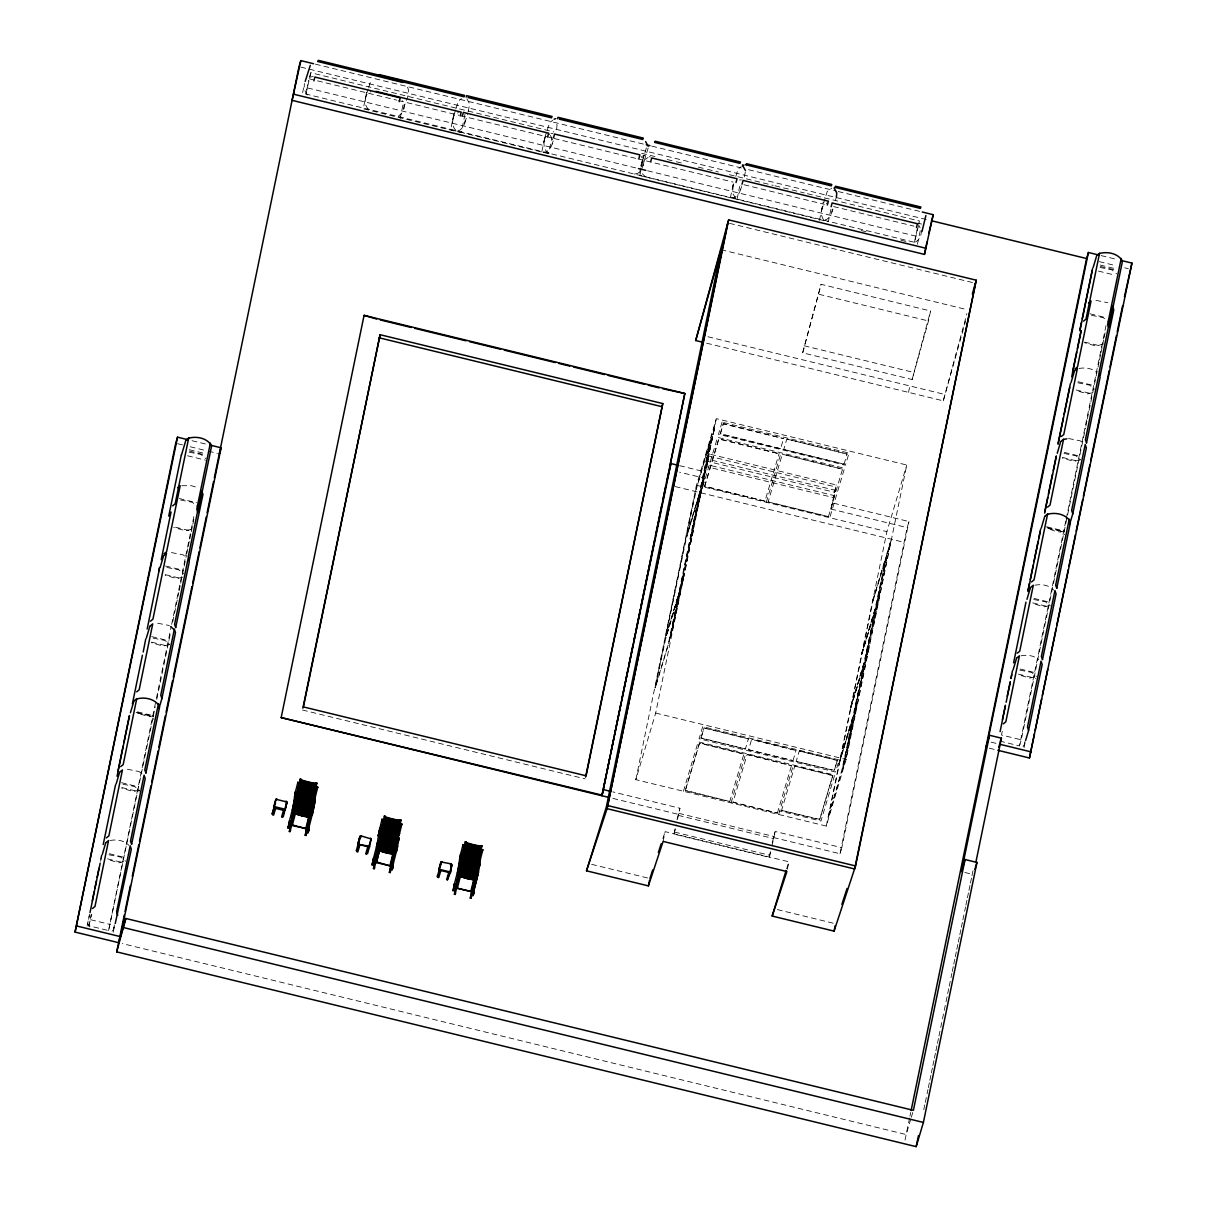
<?xml version="1.0" encoding="UTF-8"?>
<svg xmlns="http://www.w3.org/2000/svg" width="1207" height="1207" viewBox="0 0 1207 1207"><rect width="100%" height="100%" fill="white"/><g stroke="black" fill="none" stroke-linecap="round" stroke-linejoin="round"><path stroke-width="0.75" stroke-dasharray="5 3.75" d="M556.638 129.24L557.046 124.985L555.205 121.485M648.159 148.054L641.355 170.338M745.322 171.967L744.055 178.153M398.295 116.294L401.69 113.367L403.802 108.796L404.224 104.481L402.203 100.679M457.785 131.035C462.9 129.526 465.283 123.733 465.223 118.754M543.029 152.459C549.291 152.233 552.866 145.489 552.64 139.801L549.939 134.716M643.467 165.766L643.874 161.451L641.189 156.367M731.427 198.023C737.688 197.797 741.279 191.053 741.038 185.365M824.924 220.081C830.039 218.588 832.438 212.794 832.362 207.815M921.454 230.356C921.529 235.335 919.146 241.128 914.031 242.622M87.1 925.965L89.333 915.132M89.62 914.468L87.704 923.747L89.318 926.84M100.558 861.345L101.313 857.679M152.957 717.909L108.6 930.582L88.85 925.769L91.129 914.71M88.85 925.769L91.792 914.182M108.6 930.582L156.095 699.969M156.472 698.129L171.288 626.177M171.666 624.336L194.463 513.639M153.334 716.053L155.235 706.834M156.759 699.457L170.821 631.201M172.722 621.967L178.802 592.456M179.179 590.615L180.311 585.078M180.703 583.222L186.391 555.552M186.768 553.711L187.915 548.174M188.292 546.333L189.439 540.796M189.816 538.956L190.947 533.419M191.34 531.578L192.471 526.041M192.848 524.2L193.995 518.663M113.383 929.812L114.514 924.321M113.186 932.317L114.68 925.105M302.61 92.667L304.496 83.509M918.361 226.071L914.468 242.305L305.884 94.04L308.675 80.477M305.884 94.04L310.833 72.722L553.907 131.94M366.626 92.29L363.232 108.781L386.813 114.529M400.211 118.377L403.606 101.871M454.043 113.322L450.649 129.813L548.627 153.681L552.021 137.191M464.982 114.318L461.21 132.649L388.473 114.937M541.898 151.463L545.292 134.973M640.555 168.045L639.046 175.377L828.349 221.711L830.989 208.871M640.932 166.219L643.21 155.22L650.467 156.985M639.876 175.332L644.025 155.175M730.371 197.842L733.388 183.177M737.039 199.246L739.68 186.421M635.817 779.677L696.454 485.244L716.309 418.633L906.759 465.027L846.122 759.459L826.267 826.071L635.817 779.677L655.673 713.065L716.309 418.633M696.484 486.677L655.054 687.869L669.1 641.762L711.089 437.673M655.597 685.636L665.857 637.884L678.953 593.919L665.857 637.884M666.355 635.44L679.466 591.475L665.962 635.335L686.572 537.296L700.181 490.872L686.677 534.746L696.922 486.994L709.641 442.924M668.753 641.883L710.184 440.691L696.922 486.994M680.069 588.775L670.609 636.723L683.464 578.787L680.069 588.775L683.464 578.787M680.567 586.33L693.437 528.394L683.977 576.327L680.567 586.33L704.194 478.183L679.601 472.163M690.932 536.029L700.784 488.186L703.787 478.093L691.324 536.119L708.268 459.354L835.229 490.283L833.72 497.646L706.759 466.717L707.362 464.71L834.324 495.639L831.004 509.052L907.181 527.61L908.977 521.545L832.8 502.987M701.282 485.727L714.544 427.897L701.689 485.833L711.134 437.885L714.71 425.558M670.609 636.723L680.461 588.88M680.974 586.421L693.829 528.485M669.659 638.865L673.219 626.539L683.071 578.681M714.544 427.897L704.3 475.633M704.632 486.466L718.829 438.729L779.073 453.726L718.769 439.031L704.632 486.466L764.936 501.161L779.149 453.425M720.277 433.992L723.355 423.597L783.599 438.594L723.28 423.898L720.277 433.992L780.582 448.687L783.66 438.277M663.111 841.415L665.132 831.638L788.91 861.798L786.904 871.56M770.624 851.629L769.266 857.332L674.049 834.128L675.166 828.726M677.021 819.719L679.933 808.252L612.824 791.898M674.049 834.128L676.161 824.743M677.519 819.055L679.933 808.252M685.32 790.645L699.517 742.909L743.904 754.043L699.457 743.21L685.32 790.645L729.752 801.478L743.965 753.726M700.965 738.171L704.043 727.776L748.415 738.895L703.968 728.077L700.965 738.171L745.398 748.989L748.476 738.593M819.478 220.383L823.249 202.052M764.936 501.161L704.692 486.165M768.12 501.931L828.424 516.626L768.12 501.931L782.317 454.194L842.561 469.191L782.317 454.194M780.582 448.687L720.338 433.69M802.67 352.836L821.092 284.309L930.552 310.984L928.5 320.971L912.13 379.511L802.67 352.836L821.092 284.309M783.765 449.457L844.07 464.152L783.765 449.457L786.828 439.061L847.073 454.058L786.828 439.061M729.752 801.478L685.38 790.344M732.936 802.248L777.368 813.065L732.936 802.248L747.133 754.511L791.505 765.645L747.133 754.511M745.398 748.989L701.026 737.854M748.581 749.773L793.014 760.591L748.581 749.773L751.644 739.363L796.017 750.498L751.644 739.363M831.004 509.052L836.149 484.942L709.188 454.013L708.584 456.035L835.546 486.964M708.268 459.354L707.664 461.376L834.625 492.305L836.149 484.942M769.266 857.332L770.76 850.12M772.239 842.908L775.15 831.457L841.807 847.691L908.977 521.545M771.982 845.926L775.15 831.457M781.578 810.38L819.734 819.342L832.83 775.377L794.749 766.098L781.578 810.38L819.659 819.659L832.83 775.377M794.749 766.098L832.77 775.694M796.182 761.361L834.339 770.338L837.341 760.244L799.26 750.965L796.182 761.361L834.278 770.639L837.341 760.244M799.26 750.965L837.281 760.546M914.468 242.305L917.607 227.037M918.708 224.366L919.417 220.987L806.11 193.376M917.456 244.252L920.473 229.586M908.524 392.381L909.852 385.938M912.13 379.511L930.552 310.984M826.267 826.071L886.904 531.638L906.759 465.027M828.862 815.449L841.566 771.394L852.58 719.96L839.076 763.835L852.187 719.87M852.685 717.411L839.589 761.376L852.685 717.411L863.699 665.977L850.196 709.852L863.307 665.887M863.805 663.428L850.694 707.393L863.805 663.428L874.819 612.009L861.315 655.869L874.411 611.904M874.924 609.46L861.813 653.425L874.924 609.46L885.938 558.026L872.435 601.901L885.531 557.936M842.018 771.711L887.039 552.881L890.449 542.894L879.828 594.417L876.825 604.511L890.042 542.788M857.091 704.828L843.074 766.339L846.092 756.261L856.698 704.722L846.484 756.351L842.924 768.678L887.386 552.761L890.992 540.645M867.818 650.754L854.586 712.462C856.442 697.918 877.248 612.236 865.208 660.938M878.937 596.771L865.706 658.479C867.561 643.935 888.367 558.253 876.312 606.955M876.825 604.511L887.432 552.987L890.449 542.894M854.586 712.462L857.604 702.368L868.21 650.845M865.706 658.479L868.723 648.4L879.33 596.862M773.355 837.507L840.012 853.741L907.181 527.61M706.623 343.195L943.286 400.845L966.898 313.699M905.039 1140.072L909.595 1117.954M909.972 1116.113L910.727 1112.416M923.777 1109.776L924.909 1104.254M925.286 1102.398L927.957 1089.499M928.334 1087.658L929.465 1082.121M929.843 1080.28L930.989 1074.743M931.366 1072.902L932.513 1067.38M932.89 1065.54L934.022 1060.002M934.399 1058.162L935.546 1052.625M935.923 1050.784L937.07 1045.247M937.447 1043.406L938.578 1037.884M938.955 1036.028L947.314 995.473M947.691 993.633L948.838 988.095M949.215 986.255L951.87 973.355M952.248 971.514L953.394 965.977M953.771 964.137L954.903 958.599M955.295 956.759L956.427 951.237M956.804 949.381L957.951 943.859M958.328 942.018L959.459 936.481M959.852 934.64L960.983 929.103M961.36 927.263L962.507 921.726M962.884 919.885L965.54 906.985M965.917 905.144L967.063 899.607M967.441 897.767L968.572 892.229M968.949 890.389L970.096 884.867M970.473 883.011L971.62 877.489M971.997 875.648L973.129 870.111M1002.278 731.336L1001.508 735.018L1021.258 739.831L1067.229 516.611M999.713 741.083L1019.462 745.896L1065.811 520.821M1066.188 518.965L1106.08 325.256M1067.622 514.755L1085.47 428.047M1085.847 426.207L1086.994 420.67M1087.371 418.829L1097.631 369.01M1098.008 367.169L1099.155 361.632M1099.532 359.792L1100.678 354.255M1101.056 352.414L1102.187 346.877M1102.564 345.036L1103.711 339.499M1104.088 337.658L1105.235 332.121M1024.23 745.111L1024.984 741.46M1024.049 747.616L1025.165 742.214L1023.098 746.65M943.286 400.845L965.63 320.941M309.475 77.263L310.833 72.722M114.273 926.825L113.322 929.994L111.119 931.97M368.467 109.264C362.658 103.862 366.068 95.293 368.195 88.971M368.693 87.311L371.288 79.677M403.802 108.796C404.707 101.509 411.859 93.09 406.804 86.18M455.884 130.311C450.045 124.849 453.56 116.37 455.612 110.003M456.11 108.343L458.404 100.95L461.451 98.642M464.801 123.069L467.728 113.232M468.225 111.557L469.629 103.953L466.943 98.883M548.989 153.198C541.279 149.215 544.131 138.262 546.846 131.669M547.344 129.994L549.653 122.601L552.7 120.293M552.218 144.101L553.153 140.947M634.279 174.11L637.945 173.25L640.223 171.303M646.152 177.112L643.12 174.759L641.837 171.937M735.606 198.325L732.513 192.999L733.343 184.716M735.832 176.358L738.126 168.98L741.173 166.672M740.615 189.68L741.566 186.512M702.806 486.783L717.546 437.341L844.508 468.271L829.767 517.712M655.989 685.727L669.1 641.762M823.536 219.765C818.995 213.232 823.144 205.567 824.924 198.899M831.94 212.13L832.875 208.977M835.365 200.618L836.36 197.269M766.294 502.248L781.035 452.806M683.434 791.264L698.174 741.822L834.656 775.075L820.956 821.047L779.692 810.998M731.05 802.866L745.79 753.409M834.625 492.305L835.229 490.283M833.72 497.646L834.324 495.639M828.424 516.626L842.622 468.889M844.07 464.152L847.133 453.741M777.368 813.065L791.566 765.329M793.014 760.591L796.092 750.196M778.651 814.469L793.391 765.012M886.481 555.793L872.782 601.78L828.304 817.682L841.566 771.394M856.698 704.722L854.088 714.921M840.012 853.741L841.807 847.691M1019.462 745.896L1021.258 739.831M910.817 1118.98L906.17 1134.55L122.269 943.572M911.33 1117.244L913.397 1110.334M365.253 98.823L366.566 94.734L370.987 91.385M452.67 119.855L453.983 115.766L458.404 112.417M543.919 141.506L545.232 137.417L549.653 134.068M732.393 187.885L733.705 183.781M821.499 210.425L822.812 206.322L827.233 202.987M646.379 147.858L641.083 165.419L642.396 161.331L648.068 157.514M825.92 195.564L827.217 191.521L831.638 188.171M662.869 838.578L665.132 831.638M786.662 868.738L788.91 861.798M1103.258 344.01L1096.122 346.062L1084.52 342.697M309.988 77.112L313.367 76.539M191.279 529.33L185.259 530.748L173.672 527.384M182.74 577.172L176.735 578.591L165.133 575.226M1092.094 392.833L1087.582 393.904L1075.98 390.54M169.071 644.674L163.051 646.092L151.463 642.727M1079.918 459.973L1073.913 461.391L1062.311 458.026M153.787 715.676L149.276 716.732L137.673 713.367M1063.141 531.336L1060.138 532.046L1054.616 531.065L1048.536 528.681M139.303 790.102L133.298 791.536L121.696 788.156M1048.657 605.763L1044.161 606.834L1032.558 603.47M123.506 861.723L119.01 862.794L107.408 859.429M1034.369 677.021L1029.858 678.093L1018.255 674.728M181.774 485.697L191.596 485.757L196.907 487.402M1078.952 368.497C1084.806 367.366 1092.018 368.06 1096.499 372.299M1034.897 585.199C1041.309 583.916 1049.079 585.003 1053.651 590.057M1021.016 655.808C1026.855 654.677 1034.082 655.371 1038.548 659.61M110.154 840.494C116.566 839.227 124.321 840.313 128.908 845.353M550.92 133.615L553.032 133.509M739.393 179.979L741.505 179.873M1100.015 267.471L1111.828 269.795L1116.701 273.868M1091.475 315.314L1103.289 317.637L1108.162 321.711M1077.806 382.8L1089.619 385.139L1094.493 389.212M1064.031 453.455L1075.844 455.778L1080.718 459.867M1048.053 528.244L1059.867 530.582L1064.74 534.656M189.152 452.157L200.965 454.496L205.839 458.569M180.628 500L192.441 502.338L197.314 506.412M1033.75 599.502L1045.564 601.84L1050.437 605.914M166.943 567.501L178.757 569.825L183.63 573.898M1019.87 670.111L1031.668 672.45L1036.557 676.524M153.168 638.141L164.982 640.479L169.855 644.553M137.191 712.93L149.004 715.268L153.877 719.342M122.903 784.188L134.716 786.526L139.59 790.6M109.007 854.797L120.821 857.136L125.694 861.21M1095.941 300.377L1107.754 302.701M1068.497 438.518L1080.31 440.842L1082.724 442.954M171.424 552.565L183.238 554.888L185.637 557M157.634 623.204L169.448 625.543M127.369 769.251L139.182 771.59L141.596 773.702M315.449 64.182L644.432 144.327M651.75 146.107L741.309 167.924M748.612 169.704L836.345 191.083M838.171 191.521L920.413 211.557M1101.101 255.582L1115.615 259.113M300.845 67.124L929.571 220.293M1099.29 261.632L1115.63 265.615M1124.698 267.818L1128.334 268.708M641.626 153.304L656.246 156.865M667.215 159.535L674.517 161.316M676.342 161.768L681.834 163.096M698.28 167.109L705.582 168.889M707.423 169.327L718.376 171.998M729.345 174.683L773.204 185.365M775.03 185.803L804.269 192.924M1100.196 265.027L1116.354 268.965M1100.301 266.385L1115.947 270.187M917.984 223.204L921.605 224.08M309.037 78.772L396.756 100.151M398.582 100.588L458.886 115.284M460.712 115.721L636.164 158.464M637.99 158.917L733.026 182.061M743.995 184.731L824.396 204.33M833.539 206.548L913.955 226.147M1098.385 271.077L1114.544 275.015M307.694 87.99L636.647 168.12M647.616 170.791L916.264 236.24M861.21 230.552L868.467 232.317M900.995 240.253L906.563 241.596M729.556 223.34L973.506 282.77M1090.027 313.79L1105.672 317.607M721.107 249.728L966.852 309.611M1084.701 342.124L1102.082 346.364M819.04 294.297L928.5 320.971M1078.092 381.714L1093.738 385.531M1076.161 389.967L1091.807 393.769M804.134 345.76L913.578 372.42M707.951 336.753L944.613 394.402M1064.302 452.369L1079.963 456.171M1062.492 457.453L1078.138 461.27M1046.59 526.735L1063.986 530.959M1046.967 527.685L1064.363 531.91M679.647 465.691L705.839 472.058M696.454 485.244L886.904 531.638M675.241 486.572L904.149 542.335M699.668 493.331L686.572 537.296M1034.037 598.416L1049.683 602.233M1032.724 602.897L1048.385 606.714M192.049 440.721L206.578 444.251M177.55 443.678L182.996 445.006M190.253 446.771L206.578 450.754M208.389 451.192L217.471 453.394M189.333 449.713L205.492 453.651M189.439 451.071L205.084 454.888M187.538 455.778L205.492 460.139M1020.141 669.025L1035.802 672.827M1018.436 674.155L1035.832 678.394M179.164 498.491L196.56 502.731M175.573 527.233L191.234 531.05M991.113 742.154L997.917 743.814M989.318 748.204L996.107 749.864M165.495 565.977L182.876 570.217M165.299 574.653L180.959 578.47M655.673 713.065L846.122 759.459M151.705 636.632L169.101 640.872M151.629 642.154L167.275 645.956M302.504 710.018L585.199 778.877M964.831 872.465L971.635 874.124M678.877 813.352L774.109 836.542M612.839 798.4L678.123 814.303M678.289 815.374L773.506 838.563M674.653 832.106L769.87 855.31M137.477 711.843L153.123 715.66M136.119 712.371L153.5 716.611M591.656 864.348L648.084 878.092M777.338 909.58L833.765 923.325M121.439 782.679L138.835 786.919M121.877 787.583L139.273 791.822M109.294 853.711L124.94 857.528M107.574 858.856L123.235 862.658M90.661 919.719L110.41 924.532M307.468 94.991L304.375 89.665L304.255 84.55M918.768 225.287L920.111 227.821M722.058 422.194L718.452 434.309L845.413 465.238L849.019 453.123L722.058 422.194M702.685 726.674L699.079 738.79L835.561 772.042L839.167 759.927L702.685 726.674"/><path stroke-width="1.5" d="M306.171 832.709L310.667 813.971M312.553 801.886L313.699 799.668L311.3 811.376M314.152 802.278L315.283 800.045L312.975 811.391M390.646 868.331L391.506 866.626L393.09 867.018L391.928 870.096L393.271 863.397M397.963 840.645L398.144 839.438M117.743 915.178L116.611 911.768L130.205 845.805L131.322 849.23L115.253 923.491M161.904 698.521L160.787 695.096L174.366 629.149L175.483 632.574L161.904 698.521L158.932 708.509M197.888 512.537L196.771 509.113L210.35 443.165L211.481 446.59L198.265 510.697M1028.59 730.476L1027.474 727.067L1041.053 661.119L1042.184 664.529L1028.59 730.476L1025.618 740.464M1072.767 513.82L1071.635 510.41L1085.214 444.448L1086.345 447.872L1072.767 513.82L1069.779 523.808M313.141 810.682L314.936 801.433M295.459 795.368L293.06 806.925M461.738 859.716L461.512 861.36M312.251 803.017L313.352 801.041L313.111 802.7M836.36 197.269L836.768 193.014L834.082 187.93M925.875 215.555L921.982 231.518M291.641 824.713L306.578 828.953L309.686 816.596L308.886 816.4L305.778 828.756L306.623 828.53L291.445 825.437M292.366 825.06L295.368 813.533L294.629 812.93M308.886 816.4L309.686 816.596A51.524 51.403 53.1 0 1 296.394 813.684M375.588 862.432L390.691 865.962L389.921 865.751L393.029 853.394L393.829 853.59L390.691 866.098L375.769 861.707M376.448 862.477L379.556 850.105L378.772 849.924L375.664 862.281L376.448 862.477L379.556 850.105M389.921 865.751L390.766 865.525M393.029 853.394L393.829 853.59A51.524 51.403 53.1 0 1 378.711 849.969L379.511 850.528M471.696 891.46L474.728 879.299A51.524 51.403 53.1 0 1 459.611 875.648L460.41 876.252L459.671 875.633L456.684 887.432M456.502 888.156L471.62 891.656L456.533 888.02L457.362 888.186L460.471 875.829M474.607 879.179A51.524 51.403 53.1 0 1 459.535 875.497L459.565 874.698A51.524 51.403 53.1 0 0 474.668 878.424L473.883 879.526L474.683 879.722M299.381 783.373L297.888 782.362L299.381 783.373L296.635 794.07M316.038 787.432L317.728 787.19L316.038 787.432L313.277 798.249M383.524 820.368L382.031 819.357L383.524 820.368L380.145 834.112M400.196 824.426L401.871 824.185L400.196 824.426L397.722 833.946M464.439 846.077L462.945 845.081L464.439 846.077L461.436 857.649M481.095 850.135L482.785 849.909L481.095 850.135L478.575 859.837M380.839 833.237L380.597 835.636M294.417 796.726L295.413 795.247M392.335 867.999L393.09 867.018M471.65 893.331L472.405 892.35L473.989 892.727L472.827 895.805L474.064 889.846M289.484 820.76L287.915 828.274L289.107 825.181L290.691 825.573L289.529 828.651L290.419 823.883M306.608 830.627L307.347 829.631L308.947 830.024L307.785 833.102L309.052 826.946M308.192 831.004L308.947 830.024M374.079 863.563L374.834 862.567L373.25 862.175L372.39 863.85L373.355 859.112M390.495 868.497L390.314 869.704L391.506 866.626M396.786 838.277L397.42 835.244M453.41 888.895L454.149 887.899L455.748 888.292L454.586 891.369L459.052 872.631M459.475 859.444L460.471 857.951L458.117 869.644M454.994 889.272L455.748 888.292M296.454 798.642L296.439 797.48M379.013 835.259L379.239 833.599L378.123 835.817L382.031 819.357M398.853 840.087L398.838 838.91M478.168 865.419L478.153 864.242M479.752 865.811L479.752 864.634M124.306 915.012L116.717 951.885L916.173 1146.65L923.4 1122.435L976.946 862.432L965.042 859.52L913.397 1110.334L125.83 918.467L118.603 942.682L75.06 932.076L175.724 443.225L177.535 437.175L188.428 439.831M75.06 932.076L177.535 437.175M168.739 516.098L181.367 454.783M158.721 571.152L159.46 567.546M161.24 559.671L171.047 512.04M117.894 771.469L123.084 746.213M123.838 742.607L129.405 715.555M147.179 628.998L159.535 568.316M117.049 776.267L129.496 715.811M103.229 844.538L115.48 785.018M132.378 703.892L142.411 655.205M143.211 652.006L145.745 638.971M92.305 900.709L94.161 891.701M94.9 888.096L96.394 880.869M97.133 877.263L98.989 868.255M100.845 859.233L101.584 855.627M89.997 912.643L100.181 863.171M125.06 911.33L130.386 885.5M132.287 876.282L138.745 844.915M139.499 841.234L150.905 785.893M151.66 782.196L158.117 750.845M158.871 747.148L165.344 715.796M166.098 712.1L172.556 680.733M173.31 677.052L191.928 586.662M192.698 582.966L199.155 551.614M199.909 547.918L206.367 516.566M207.121 512.869L213.579 481.518M214.348 477.821L299.019 66.672L300.83 60.622L313.624 63.73M210.199 445.142L221.092 447.782L120.413 936.632L76.856 926.025M922.239 212.01L933.207 214.68L924.471 254.405L292.094 100.347L300.83 60.622M116.717 951.885L125.83 918.467M281.171 717.607L364.076 315.344L684.852 393.497L602.127 795.157L281.171 717.607L609.203 797.51M275.603 808.388L273.657 814.951L272.857 814.755L272.194 813.94L274.276 806.774M283.539 810.319L281.593 816.883L282.378 817.079L283.298 816.656L286.994 801.976L275.89 799.275L274.14 807.392L274.819 808.192L284.339 810.516L285.38 809.475M302.882 708.177L380.084 334.701L662.779 403.576L586.119 775.799L303.425 706.925L380.084 334.701M285.637 808.252L286.768 802.73M289.348 831.502L290.419 830.793L289.348 831.502L294.282 807.589M296.545 796.545L300.226 779.073L301.026 779.269L290.148 831.698M289.62 830.597L300.226 779.073M305.22 835.365L306.291 834.656L305.22 835.365L310.154 811.451M305.492 834.459L316.098 782.936L316.898 783.132L306.02 835.561M314.258 801.569L314.997 798.023L314.635 799.381M359.746 845.383L357.8 851.946L356.457 850.332M356.337 850.935L360.033 836.27L360.953 835.847L371.137 838.971L369.402 847.088L358.298 844.387L359.807 837.024L361.527 836.798M367.682 847.314L365.736 853.877L367.577 853.032M373.491 868.497L384.384 816.068L385.169 816.264L374.291 868.693L373.491 868.497L374.562 867.788L374.291 868.693M380.854 834.776L378.953 843.572M389.363 872.359L400.241 819.93L401.041 820.126L390.163 872.555L389.363 872.359L390.434 871.65L390.163 872.555M390.751 867.622L391.355 864.695M440.661 871.107L438.699 877.655L437.372 876.041M448.597 873.038L446.635 879.601L447.435 879.782L450.528 872.058L451.388 863.88L440.947 861.979L439.197 870.096L450.302 872.812L451.825 865.449L450.362 864.453M449.864 872.012L452.052 864.695M454.405 894.221L465.283 841.792L466.083 841.973L455.19 894.417L454.405 894.221L455.461 893.497L455.19 894.417M470.277 898.083L481.155 845.654L481.955 845.851L471.062 898.28L470.277 898.083L471.333 897.374L471.062 898.28M472.028 891.158L471.228 895.428L472.405 892.35M477.459 864.77L478.319 860.968M479.315 864.272L480.009 860.908M585.576 777.036L662.779 403.576M695.7 340.54L728.651 219.87L976.222 280.19L855.552 865.947L834.067 931.125L772.178 916.053L786.904 871.56L663.111 841.415L648.385 885.893L586.496 870.82L606.336 807L721.107 249.728L695.7 340.54L702.972 342.305M602.715 792.064L601.946 795.745L670.926 463.563L677.912 465.253M603.47 788.382L606.502 773.642M607.272 769.945L609.927 757.061M610.682 753.364L613.714 738.624M614.469 734.942L620.926 703.621M621.68 699.924L628.138 668.603M628.892 664.921L633.072 644.644M633.826 640.962L635.35 633.6M636.104 629.903L640.283 609.641M641.038 605.959L647.495 574.623M648.25 570.941L654.707 539.62M655.461 535.923L661.919 504.601M662.673 500.92L665.706 486.18M666.46 482.498L670.926 463.563M669.885 465.932L684.686 394.025M727.746 222.903L607.061 808.66L586.496 870.82M976.222 280.19L854.647 868.98L607.061 808.66L728.651 219.87M648.385 885.893L649.517 880.371M772.178 916.053L786.089 870.473M924.471 254.405L927.021 242.004M928.847 233.132L933.207 214.68M834.067 931.125L835.214 925.603M911.104 1110.576L1086.587 258.539L1088.397 252.489L1099.275 255.13M987.718 741.324L1088.397 252.489M975.995 861.632L1001.418 738.171L989.514 735.274L961.436 871.635L965.042 859.52M1079.963 329.602L1081.457 322.39M1082.196 318.784L1092.591 268.286M1079.873 330.793L1092.29 270.459M1072.54 372.043L1076.629 352.203M1077.368 348.597L1081.095 330.552M1058.132 443.135L1063.337 417.894M1064.076 414.288L1070.383 383.63M1071.71 376.81L1081.14 331.005M1028.002 590.374L1029.496 583.162M1030.235 579.556L1033.207 565.132M1033.946 561.527L1038.035 541.687M1038.774 538.081L1040.63 529.058M1058.041 444.297L1069.734 387.507M1027.911 591.566L1040.328 531.231M1013.608 662.824L1025.965 602.127M1044.719 511.979L1047.691 497.556M1048.43 493.95L1052.519 474.11M1053.258 470.504L1056.231 456.08M1044.643 513.111L1056.336 456.321M1002.413 719.628L1005.386 705.205M1007.242 696.183L1010.214 681.759M1010.953 678.153L1012.447 670.926M1000.09 731.608L1005.386 705.959M1006.14 702.293L1010.289 682.136M1011.044 678.47L1011.798 674.819M916.173 1146.65L918.452 1135.591M1109.127 326.011L1122.329 261.889L1121.212 258.464L1107.619 324.427L1108.66 327.293M997.812 750.286L1029.465 757.996L1034.399 734.007M1035.168 730.326L1041.626 698.959M1042.38 695.277L1047.706 669.447M1049.607 660.229L1056.065 628.862M1056.819 625.166L1068.21 569.84M1068.98 566.143L1075.437 534.776M1076.191 531.095L1082.649 499.728M1083.418 496.047L1089.876 464.68M1090.63 460.999L1109.248 370.609M1110.002 366.913L1116.46 335.561M1117.229 331.865L1122.54 306.05M1124.441 296.816L1131.94 263.096L1121.062 260.44M1029.465 757.996L1131.94 263.096M295.262 804.782L294.553 807.694M377.821 841.4L377.112 844.297M379.405 841.777L379.028 843.225M460.32 867.501L459.867 869.296M311.919 808.871L311.391 811.013M397.661 846.243L397.043 848.762M476.976 871.575L476.448 873.717M478.56 871.967L477.851 874.849M294.795 794.553L295.277 792.682M295.111 793.361L293.301 805.838M288.729 823.989L289.046 822.812M306.985 828.44L307.302 827.248M308.57 828.832L308.886 827.64M377.444 842.833L379.254 830.356M380.522 831.925L380.884 830.582M374.457 861.376L374.819 860.018M399.004 835.636L399.215 834.671M392.713 865.826L393.241 863.774M459.852 857.257L462.945 845.081M453.787 886.707L454.013 885.682M455.371 887.1L455.793 885.229M479.677 862.1L480.13 860.395M395.7 847.284L397.254 838.533M397.284 847.676L399.155 837.567M294.81 806.578L296.696 796.243M374.789 860.184L373.642 865.645L374.834 862.567M473.944 890.359L473.129 894.432L473.989 892.727M460.214 855.914L457.86 870.911M293.135 806.548L293.392 805.703M313.216 810.576L312.885 811.768M377.293 843.542L377.535 842.697M379.134 843.089L378.787 844.312M375.618 862.296L376.509 862.054M395.534 848.008L395.775 847.178M397.118 848.385L397.375 847.57M459.776 869.659L461.753 858.962M471.605 891.686L470.881 891.053L473.944 879.118M478.032 874.109L480.054 863.292M398.944 835.621L399.336 833.946M472.39 889.8L472.525 889.001M295.021 793.512L295.549 791.309M374.683 860.335L378.425 845.82M379.013 843.572L378.545 845.579M476.358 874.094L478.772 862.402L477.625 864.619M473.853 890.51L474.17 889.121M306.201 832.709L307.347 829.631M373.431 858.569L372.058 865.223L373.25 862.175M454.27 884.837L452.972 890.947L454.149 887.899M293.18 806.683L292.697 808.705M314.921 798.068L315.389 796.152M312.658 813.02L313.005 811.526M377.323 843.678L376.961 845.202M395.564 848.144L395.217 849.622M397.148 848.521L396.862 849.517M459.807 869.779L459.46 871.303M478.063 874.245L477.761 875.226M293.06 807.196L292.818 808.207M311.3 811.632L311.074 812.628M476.358 874.351L475.996 875.844M480.039 860.516L482.785 849.909M308.992 826.961L309.324 825.588M399.2 834.505L399.396 833.675M454.209 884.837L454.405 884.007M477.821 875.241L477.58 876.222M294.523 808.087L294.282 809.097M309.973 816.445A51.524 51.403 53.1 0 1 294.885 812.779L293.573 811.391L295.006 812.884L293.844 814.212L294.417 811.798A51.524 51.403 53.1 0 0 309.43 815.328L310.863 816.747L310.501 818.271L309.445 815.253L309.384 816.098M294.568 812.975L294.599 812.175A51.524 51.403 53.1 0 0 309.611 815.706L309.565 816.46A51.524 51.403 53.1 0 1 296.303 813.503M309.943 816.4L309.897 817.154A51.524 51.403 53.1 0 1 294.825 813.488L294.78 812.537A51.524 51.403 53.1 0 0 309.792 816.083L309.746 816.837A51.524 51.403 53.1 0 1 294.659 813.156M379.149 849.879L377.987 851.207L377.716 848.385L378.515 848.581A51.524 51.403 53.1 0 0 393.573 852.323L395.021 853.741L394.644 855.265L394.085 853.394A51.524 51.403 53.1 0 1 379.043 849.773L378.349 849.683M378.787 850.105L378.772 849.215A51.524 51.403 53.1 0 0 393.814 852.836L393.708 853.455A51.524 51.403 53.1 0 1 378.636 849.788L378.651 848.989A51.524 51.403 53.1 0 0 393.754 852.7M393.437 852.896L395.021 853.741M393.889 853.832L393.904 853.032M475 879.118A51.524 51.403 53.1 0 1 459.927 875.437L459.686 877.127L458.886 876.931L458.63 874.109L459.429 874.306A51.524 51.403 53.1 0 0 474.487 878.047L474.336 878.621M459.746 875.075L459.716 875.875A51.524 51.403 53.1 0 0 474.789 879.541L474.834 878.787M475.558 880.989L475.92 879.465L474.502 877.972L475.558 880.989L474.97 879.767A51.524 51.403 53.1 0 1 459.807 876.056M315.163 797.329L317.728 787.19M312.628 812.899L312.175 814.921M391.656 863.382L394.81 850.965M395.096 850.12L397.857 836.677L396.726 838.895M396.771 849.894L396.56 850.995M454.315 884.656L454.541 883.479M472.556 889.106L474.879 880.19M476.086 875.226L475.649 877.248M376.931 845.066L376.478 847.103M457.845 870.775L457.393 872.827M294.101 809.565L289.831 827.278L290.691 825.573M393.286 863.593L396.5 850.995M474.185 889.318L477.489 876.357M292.697 808.449L289.378 821.424M294.161 809.58L294.282 808.826M310.938 812.884L310.591 814.544M312.538 813.277L312.296 814.469M376.84 845.443L373.521 858.418M395.081 849.879L394.734 851.538M396.681 850.271L396.318 851.916M457.74 871.152L454.435 884.143M459.339 871.545L458.977 873.219M296.997 792.546L297.133 791.701M290.932 821.982L291.068 821.137M379.541 829.149L379.692 828.304M373.491 858.584L373.627 857.755M399.381 833.977L399.532 833.147M393.316 863.427L393.467 862.583M460.455 854.873L460.606 854.028M480.295 859.701L480.446 858.856M474.23 889.137L477.399 876.72M291.581 824.849L294.568 813.337M310.712 814.076L310.848 813.262M394.855 851.071L394.991 850.256M475.754 876.795L475.905 875.965M295.443 791.988L297.888 782.362M292.607 808.811L292.335 810.108M294.025 810.063L294.191 809.203M309.218 826.267L312.251 814.363M378.334 846.198L377.55 849.185M399.426 833.811L401.871 824.185M459.082 872.782L459.248 871.922M292.471 815.781L293.407 812.19M375.226 858.132L376.162 854.556M462.19 854.42L463.126 850.829M475.03 879.586L475.724 876.689M313.895 80.869L314.906 77.067L400.211 97.858L399.215 101.66M460.214 115.932L461.21 112.13L375.89 91.355M462.311 116.189L463.322 112.387L548.627 133.162L547.631 136.964M553.56 137.839L554.556 134.037L639.876 154.828L638.88 158.63M650.709 161.753L651.72 157.951L737.039 178.742L736.029 182.544M742.033 184.203L743.044 180.401L828.364 201.192L827.353 204.994M831.125 206.744L832.136 202.957L917.456 223.733L916.445 227.535M972.344 293.98L975.316 283.223M181.472 455.039L185.848 440.344M160.169 567.32L163.639 555.673M305.205 81.382L310.29 65.389M146.379 637.975L149.864 626.327M130.416 712.764L133.886 701.116M116.113 784.022L119.584 772.374M219.282 453.847L221.092 447.782M102.218 854.631L105.688 842.984M364.076 315.344L376.659 319.055M275.89 799.275L273.582 807.196L275.603 802.881M272.194 813.94L274.366 806.623L285.486 809.339M276.584 799.607L276.81 798.853M272.857 814.755L275.045 807.438M286.331 801.176L285.305 801.735M282.378 817.079L284.565 809.761M285.305 807.649L286.994 801.976M285.667 806.623L286.647 803.349M301.026 779.269L299.955 779.978M299.396 787.13L299.306 787.477A54.888 35.275 11.6 0 0 314.378 791.143L314.484 790.796M300.815 780.114A54.888 35.275 11.6 0 0 315.887 783.781L316.098 782.936M316.898 783.132L315.827 783.841M360.033 836.27L357.725 844.191L360.244 838.246M360.727 836.602L360.953 835.847M357 851.75L359.188 844.432L358.509 843.618M370.474 838.171L370.911 839.725M366.521 854.073L371.137 838.971M367.441 853.651L369.629 846.333L359.188 844.432M384.384 816.068L384.897 817.169A54.888 35.275 11.6 0 0 400.045 820.775L401.041 820.126M384.897 817.169L385.169 816.264M382.031 831.487L381.925 831.819A54.888 35.275 11.6 0 0 397.012 835.5L397.103 835.153M400.241 819.93L400.136 820.443A54.888 35.275 11.6 0 1 385.063 816.762M440.947 861.979L438.639 869.915L441.143 863.956M437.251 876.659L439.423 869.342L450.528 872.058M441.641 862.326L441.868 861.557M437.915 877.474L440.087 870.156M451.162 864.634L451.388 863.88M447.435 879.782L449.608 872.465M465.283 841.792L465.811 842.893A54.888 35.275 11.6 0 0 480.944 846.499M466.083 841.973L465.977 842.486A54.888 35.275 11.6 0 0 481.05 846.152M463.956 852.293L463.85 852.64A54.888 35.275 11.6 0 0 478.923 856.306L479.028 855.974M463.473 854.481L463.563 854.134A54.888 35.275 11.6 0 0 478.651 857.815L478.545 858.147A54.888 35.275 11.6 0 1 463.473 854.481M459.912 871.922L459.807 872.269A54.888 35.275 11.6 0 0 474.879 875.935L474.985 875.603M481.155 845.654L480.884 846.56L481.955 845.851M684.852 393.497L662.809 388.76M1093.225 267.29L1096.71 255.643M1071.016 382.634L1074.486 370.987M1057.241 453.274L1060.712 441.626M1041.264 528.062L1044.734 516.415M1026.976 599.321L1030.446 587.673M985.908 747.374L989.514 735.274M1013.08 669.93L1016.55 658.283M998.717 747.254L999.622 744.221L1031.276 751.931M1000.075 742.712L1001.418 738.171M974.879 869.342L976.946 862.432M466.204 97.043L466.762 95.655L552.082 116.445L551.524 117.833L468.014 97.495M557.453 118.708L558.011 117.32L643.331 138.096L642.773 139.484L559.263 119.146M649.909 878.53L652.715 869.855M658.358 852.474L661.18 843.799M841.883 904.36L847.042 888.488M378.862 75.785L379.345 74.623L464.665 95.413L464.107 96.801L389.68 78.666M288.262 826.901L289.107 825.181M313.85 803.651L314.967 801.493M186.225 439.906L188.714 437.9L175.136 503.847L172.646 505.854M177.685 487.749L180.175 485.742L166.596 551.69L164.107 553.696M164.016 555.235L166.506 553.228L152.927 619.191L150.437 621.198M150.241 625.89L152.731 623.883L139.152 689.831L136.663 691.837M134.264 700.679L136.753 698.672L123.174 764.619L120.685 766.626M119.961 771.937L122.45 769.93L108.871 835.878L106.382 837.899M106.08 842.546L108.57 840.54L94.976 906.487L92.486 908.509M1097.088 255.205L1099.577 253.198L1085.983 319.146L1083.509 321.168M1088.548 303.048L1091.037 301.041L1077.459 366.988L1074.969 369.01M1074.879 370.549L1077.368 368.542L1063.774 434.49L1061.3 436.496M1061.104 441.189L1063.578 439.182L1049.999 505.145L1047.51 507.151M1045.126 515.993L1047.616 513.971L1034.022 579.933L1031.532 581.94M1030.823 587.251L1033.313 585.229L1019.734 651.192L1017.245 653.198M1016.928 657.86L1019.417 655.839L1005.838 721.801L1003.349 723.808M555.627 118.603L554.073 119.267M744.1 164.982L742.546 165.631M1099.502 253.485C1106.97 251.524 1115.947 252.927 1121.122 259.067M188.654 438.171C196.122 436.225 205.084 437.613 210.259 443.769M1063.518 439.469L1066.837 438.835M1047.54 514.257C1055.009 512.296 1063.986 513.699 1069.146 519.84M136.678 698.944C144.146 696.997 153.123 698.385 158.298 704.541M646.258 144.78L649.924 145.67M931.412 220.73L1086.587 258.539M638.473 168.573L645.79 170.353M293.889 94.282L926.282 248.34M380.296 319.946L411.285 327.489M414.921 328.379L465.962 340.812M469.598 341.702L500.588 349.245M504.239 350.136L555.265 362.568M558.916 363.458L569.855 366.113M573.491 367.003L604.481 374.562M608.117 375.437L644.583 384.324M648.219 385.214L659.158 387.869M379.164 337.794L661.858 406.668M603.756 789.695L611.014 791.46M607.966 805.627L855.552 865.947M310.078 816.551L310.863 816.747M309.083 816.777L310.501 818.271M288.79 826.523L290.374 826.916M307.046 830.974L308.63 831.367M459.263 875.407L460.048 875.603L459.429 874.306L459.354 875.135A51.524 51.403 53.1 0 0 474.426 878.802M475.92 879.465L475.136 879.269A51.524 51.403 53.1 0 1 459.942 875.482M372.933 863.518L374.517 863.91M391.189 867.969L392.773 868.361M453.847 889.242L455.431 889.634M472.103 893.693L473.687 894.07M123.929 927.67L923.4 1122.435M170.655 626.599L174.276 629.752M742.411 165.072L745.458 170.549M645.609 141.566L648.159 146.288M458.298 875.709L458.886 876.931M394.644 855.265L394.055 854.043A51.524 51.403 53.1 0 1 378.968 850.482L378.953 849.577A51.524 51.403 53.1 0 0 394.025 853.258M377.384 849.984L377.987 851.207M294.961 812.914L294.206 812.236A51.524 51.403 53.1 0 0 309.294 815.902M293.241 812.99L293.844 814.212M393.98 854.013A51.524 51.403 53.1 0 1 378.892 850.347M394.176 853.575A51.524 51.403 53.1 0 1 379.104 849.909L378.515 848.581L378.455 849.411A51.524 51.403 53.1 0 0 391.596 852.881M393.844 852.881A51.524 51.403 53.1 0 1 378.772 849.215M391.506 852.7A51.524 51.403 53.1 0 1 378.364 849.23M474.955 879.873A51.524 51.403 53.1 0 1 459.867 876.207M474.758 878.605A51.524 51.403 53.1 0 1 459.671 874.939M474.924 878.983A51.524 51.403 53.1 0 1 459.852 875.301M459.445 875.316A51.524 51.403 53.1 0 0 474.517 878.998L474.547 878.183A51.524 51.403 53.1 0 1 459.49 874.562M309.837 817.018A51.524 51.403 53.1 0 1 294.749 813.352M309.701 815.887A51.524 51.403 53.1 0 1 294.629 812.22M309.475 816.279A51.524 51.403 53.1 0 1 294.387 812.598M309.52 815.525A51.524 51.403 53.1 0 1 294.448 811.843M315.993 783.449A54.888 35.275 11.6 0 1 300.92 779.767M131.638 844.251L145.217 778.621L144.086 775.196L130.507 841.158L131.638 844.251M145.926 772.993L159.505 707.362L158.389 703.937L144.81 769.9L145.926 772.993M175.694 627.549L189.258 561.919L188.141 558.494L174.562 624.457L175.694 627.549M189.363 560.063L202.942 494.432L201.81 491.008L188.232 556.955L189.363 560.063M1042.501 659.55L1056.065 593.919L1054.948 590.51L1041.369 656.457L1042.501 659.55M1056.789 588.292L1070.368 522.661L1069.236 519.251L1055.657 585.199L1056.789 588.292M1086.541 442.848L1100.12 377.218L1099.004 373.808L1085.41 439.755L1086.541 442.848M1100.226 375.362L1113.789 309.731L1112.673 306.306L1099.094 372.269L1100.226 375.362M300.407 782.227L300.317 782.558A54.888 35.275 11.6 0 0 315.389 786.24L315.495 785.893A54.888 35.275 11.6 0 1 300.407 782.227M300.543 781.608L300.437 781.955A54.888 35.275 11.6 0 0 315.51 785.621L315.615 785.289A54.888 35.275 11.6 0 1 300.543 781.608M299.909 784.671L299.804 785.018A54.888 35.275 11.6 0 0 314.876 788.684L314.982 788.352A54.888 35.275 11.6 0 1 299.909 784.671M300.03 784.067L299.94 784.399A54.888 35.275 11.6 0 0 315.012 788.08L315.118 787.733A54.888 35.275 11.6 0 1 300.03 784.067M299.019 788.971L298.929 789.318A54.888 35.275 11.6 0 0 314.001 792.984L314.107 792.637A54.888 35.275 11.6 0 1 299.019 788.971M299.532 786.511L299.427 786.858A54.888 35.275 11.6 0 0 314.499 790.525L314.605 790.193A54.888 35.275 11.6 0 1 299.532 786.511M298.521 791.43L298.416 791.762A54.888 35.275 11.6 0 0 313.488 795.443L313.594 795.096A54.888 35.275 11.6 0 1 298.521 791.43M298.898 789.589L298.793 789.921A54.888 35.275 11.6 0 0 313.865 793.602L313.971 793.255A54.888 35.275 11.6 0 1 298.898 789.589M297.888 794.493L297.782 794.825A54.888 35.275 11.6 0 0 312.854 798.506L312.96 798.159A54.888 35.275 11.6 0 1 297.888 794.493M298.008 793.874L297.918 794.221A54.888 35.275 11.6 0 0 312.99 797.887L313.096 797.555A54.888 35.275 11.6 0 1 298.008 793.874M298.385 792.033L298.295 792.38A54.888 35.275 11.6 0 0 313.367 796.047L313.473 795.715A54.888 35.275 11.6 0 1 298.385 792.033M297.375 796.952L297.284 797.284A54.888 35.275 11.6 0 0 312.357 800.965L312.462 800.618A54.888 35.275 11.6 0 1 297.375 796.937M297.51 796.333L297.405 796.665A54.888 35.275 11.6 0 0 312.477 800.347L312.583 800A54.888 35.275 11.6 0 1 297.51 796.333M296.877 799.396L296.771 799.743A54.888 35.275 11.6 0 0 311.844 803.409L311.949 803.077A54.888 35.275 11.6 0 1 296.877 799.396M296.997 798.778L296.907 799.125A54.888 35.275 11.6 0 0 311.979 802.791L312.085 802.459A54.888 35.275 11.6 0 1 296.997 798.778M296.364 801.855L296.273 802.187A54.888 35.275 11.6 0 0 311.346 805.869L311.451 805.522A54.888 35.275 11.6 0 1 296.364 801.855M296.5 801.237L296.394 801.584A54.888 35.275 11.6 0 0 311.466 805.25L311.572 804.918A54.888 35.275 11.6 0 1 296.5 801.237M295.866 804.3L295.76 804.647A54.888 35.275 11.6 0 0 310.833 808.313L310.938 807.981A54.888 35.275 11.6 0 1 295.866 804.3M295.987 803.696L295.896 804.028A54.888 35.275 11.6 0 0 310.968 807.709L311.074 807.362A54.888 35.275 11.6 0 1 295.987 803.696M294.976 808.599L294.885 808.946A54.888 35.275 11.6 0 0 309.958 812.613L310.063 812.266A54.888 35.275 11.6 0 1 294.976 808.599M295.353 806.759L295.262 807.106A54.888 35.275 11.6 0 0 310.335 810.772L310.44 810.425A54.888 35.275 11.6 0 1 295.353 806.759M295.489 806.14L295.383 806.487A54.888 35.275 11.6 0 0 310.455 810.153L310.561 809.822A54.888 35.275 11.6 0 1 295.489 806.14M294.478 811.059L294.372 811.391A54.888 35.275 11.6 0 0 309.445 815.072L309.55 814.725A54.888 35.275 11.6 0 1 294.478 811.059M294.855 809.218L294.749 809.55A54.888 35.275 11.6 0 0 309.837 813.231L309.927 812.884A54.888 35.275 11.6 0 1 294.855 809.218M384.173 821.062L384.082 821.394A54.888 35.275 11.6 0 0 399.155 825.075L399.261 824.728A54.888 35.275 11.6 0 1 384.173 821.062M384.55 819.221L384.46 819.553A54.888 35.275 11.6 0 0 399.532 823.234L399.638 822.887A54.888 35.275 11.6 0 1 384.55 819.221M384.686 818.602L384.58 818.949A54.888 35.275 11.6 0 0 399.653 822.616L399.758 822.284A54.888 35.275 11.6 0 1 384.686 818.602M383.675 823.506L383.57 823.853A54.888 35.275 11.6 0 0 398.642 827.519L398.748 827.187A54.888 35.275 11.6 0 1 383.675 823.506M384.052 821.665L383.947 822.012A54.888 35.275 11.6 0 0 399.034 825.679L399.125 825.347A54.888 35.275 11.6 0 1 384.052 821.665M383.041 826.584L382.936 826.916A54.888 35.275 11.6 0 0 398.023 830.597L398.114 830.25A54.888 35.275 11.6 0 1 383.041 826.584M383.162 825.965L383.072 826.312A54.888 35.275 11.6 0 0 398.144 829.978L398.25 829.631A54.888 35.275 11.6 0 1 383.162 825.965M383.539 824.125L383.449 824.472A54.888 35.275 11.6 0 0 398.521 828.138L398.627 827.791A54.888 35.275 11.6 0 1 383.554 824.125M382.544 829.028L382.438 829.375A54.888 35.275 11.6 0 0 397.51 833.041L397.616 832.709A54.888 35.275 11.6 0 1 382.544 829.028M382.664 828.424L382.559 828.756A54.888 35.275 11.6 0 0 397.631 832.438L397.737 832.091A54.888 35.275 11.6 0 1 382.664 828.424M382.151 830.869L382.061 831.216A54.888 35.275 11.6 0 0 397.133 834.882L397.239 834.55A54.888 35.275 11.6 0 1 382.151 830.869M381.533 833.946L381.427 834.278A54.888 35.275 11.6 0 0 396.5 837.96L396.605 837.613A54.888 35.275 11.6 0 1 381.533 833.931M381.653 833.328L381.548 833.66A54.888 35.275 11.6 0 0 396.62 837.341L396.726 836.994A54.888 35.275 11.6 0 1 381.653 833.328M380.643 838.231L380.537 838.578A54.888 35.275 11.6 0 0 395.609 842.245L395.715 841.913A54.888 35.275 11.6 0 1 380.643 838.231M381.02 836.391L380.914 836.738A54.888 35.275 11.6 0 0 396.002 840.404L396.092 840.072A54.888 35.275 11.6 0 1 381.02 836.391M381.14 835.772L381.05 836.119A54.888 35.275 11.6 0 0 396.122 839.785L396.228 839.453A54.888 35.275 11.6 0 1 381.14 835.772M380.13 840.691L380.039 841.023A54.888 35.275 11.6 0 0 395.111 844.704L395.217 844.357A54.888 35.275 11.6 0 1 380.13 840.691M380.522 838.85L380.416 839.182A54.888 35.275 11.6 0 0 395.489 842.863L395.594 842.516A54.888 35.275 11.6 0 1 380.522 838.85M379.511 843.753L379.405 844.1A54.888 35.275 11.6 0 0 394.478 847.767L394.583 847.42A54.888 35.275 11.6 0 1 379.511 843.753M379.632 843.135L379.526 843.482A54.888 35.275 11.6 0 0 394.598 847.148L394.704 846.816A54.888 35.275 11.6 0 1 379.632 843.135M380.009 841.294L379.903 841.641A54.888 35.275 11.6 0 0 394.991 845.307L395.081 844.975A54.888 35.275 11.6 0 1 380.009 841.294M378.998 846.213L378.892 846.545A54.888 35.275 11.6 0 0 393.98 850.226L394.07 849.879A54.888 35.275 11.6 0 1 378.998 846.213M379.119 845.594L379.028 845.941A54.888 35.275 11.6 0 0 394.101 849.607L394.206 849.26A54.888 35.275 11.6 0 1 379.119 845.594M378.621 848.053L378.515 848.385A54.888 35.275 11.6 0 0 393.603 852.067L393.693 851.72A54.888 35.275 11.6 0 1 378.621 848.053M465.464 844.93L465.359 845.277A54.888 35.275 11.6 0 0 480.446 848.943L480.537 848.612A54.888 35.275 11.6 0 1 465.464 844.93M465.585 844.327L465.495 844.659A54.888 35.275 11.6 0 0 480.567 848.34L480.673 847.993A54.888 35.275 11.6 0 1 465.585 844.327M464.967 847.389L464.861 847.736A54.888 35.275 11.6 0 0 479.933 851.403L480.039 851.071A54.888 35.275 11.6 0 1 464.967 847.389M465.087 846.771L464.982 847.118A54.888 35.275 11.6 0 0 480.069 850.784L480.16 850.452A54.888 35.275 11.6 0 1 465.087 846.771M464.454 849.849L464.348 850.181A54.888 35.275 11.6 0 0 479.435 853.862L479.526 853.515A54.888 35.275 11.6 0 1 464.454 849.849M464.574 849.23L464.484 849.577A54.888 35.275 11.6 0 0 479.556 853.243L479.662 852.896A54.888 35.275 11.6 0 1 464.574 849.23M464.076 851.689L463.971 852.021A54.888 35.275 11.6 0 0 479.058 855.703L479.149 855.356A54.888 35.275 11.6 0 1 464.076 851.689M463.066 856.593L462.96 856.925A54.888 35.275 11.6 0 0 478.047 860.606L478.138 860.259A54.888 35.275 11.6 0 1 463.066 856.593M463.443 854.752L463.337 855.099A54.888 35.275 11.6 0 0 478.425 858.765L478.515 858.418A54.888 35.275 11.6 0 1 463.443 854.752M462.553 859.052L462.462 859.384A54.888 35.275 11.6 0 0 477.534 863.065L477.64 862.718A54.888 35.275 11.6 0 1 462.568 859.052M462.945 857.211L462.839 857.543A54.888 35.275 11.6 0 0 477.912 861.225L478.017 860.878A54.888 35.275 11.6 0 1 462.945 857.211M461.934 862.115L461.828 862.447A54.888 35.275 11.6 0 0 476.901 866.128L477.006 865.781A54.888 35.275 11.6 0 1 461.934 862.115M462.055 861.496L461.949 861.843A54.888 35.275 11.6 0 0 477.037 865.51L477.127 865.178A54.888 35.275 11.6 0 1 462.055 861.496M462.432 859.656L462.326 860.003A54.888 35.275 11.6 0 0 477.414 863.669L477.504 863.337A54.888 35.275 11.6 0 1 462.432 859.656M461.421 864.559L461.315 864.906A54.888 35.275 11.6 0 0 476.403 868.572L476.493 868.24A54.888 35.275 11.6 0 1 461.421 864.559M461.557 863.956L461.451 864.287A54.888 35.275 11.6 0 0 476.524 867.969L476.629 867.622A54.888 35.275 11.6 0 1 461.557 863.956M460.923 867.018L460.818 867.365A54.888 35.275 11.6 0 0 475.89 871.032L475.996 870.7A54.888 35.275 11.6 0 1 460.923 867.018M461.044 866.4L460.938 866.747A54.888 35.275 11.6 0 0 476.026 870.413L476.116 870.081A54.888 35.275 11.6 0 1 461.044 866.4M460.41 869.478L460.305 869.809A54.888 35.275 11.6 0 0 475.392 873.491L475.483 873.144A54.888 35.275 11.6 0 1 460.41 869.478M460.546 868.859L460.44 869.206A54.888 35.275 11.6 0 0 475.513 872.872L475.618 872.525A54.888 35.275 11.6 0 1 460.546 868.859M460.033 871.318L459.927 871.65A54.888 35.275 11.6 0 0 475.015 875.331L475.105 874.984A54.888 35.275 11.6 0 1 460.033 871.318M459.535 873.762L459.429 874.109A54.888 35.275 11.6 0 0 474.502 877.776L474.607 877.444A54.888 35.275 11.6 0 1 459.535 873.762M317.863 61.497L403.108 82.529L403.666 81.141L318.346 60.35L317.863 61.497M654.692 142.381L739.921 163.398L740.479 162.01L655.16 141.234L654.692 142.381M746.001 164.831L831.246 185.863L831.804 184.475L746.484 163.684L746.032 164.756M835.108 187.372L920.353 208.404L920.896 207.016L835.591 186.225L835.108 187.372"/></g></svg>
